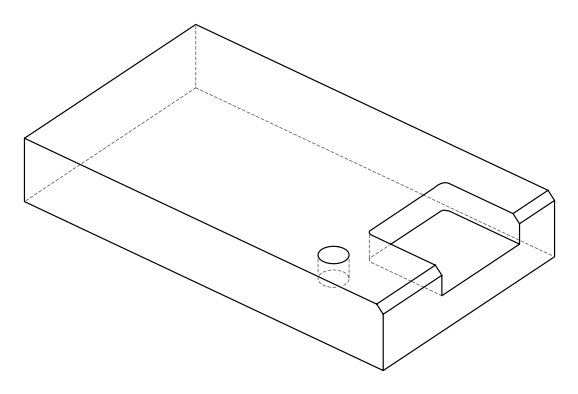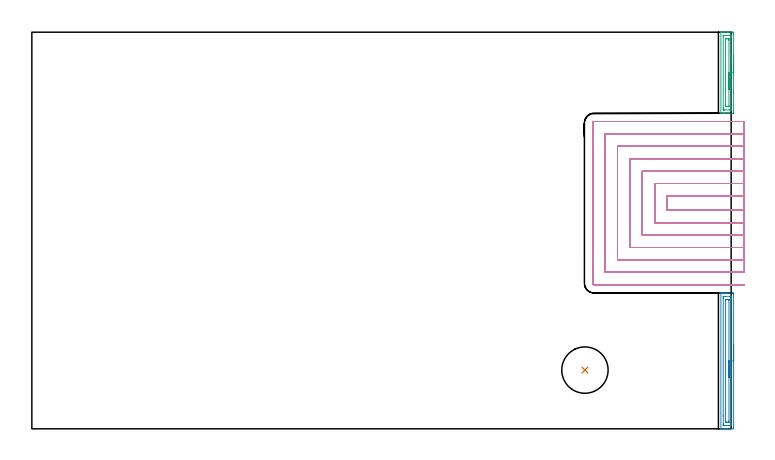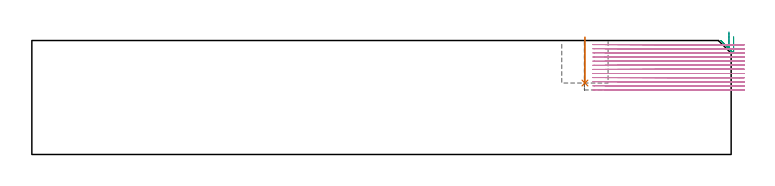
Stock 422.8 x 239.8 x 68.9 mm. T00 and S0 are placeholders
(PLAN: 4 operations, 2 tool changes, 52.5 min)
(1 INDEXABLE_INSERT_DRILL_BLIND_HOLE_FROM_SOLID | STEP1POCKET | UGT0302_007 | 0.11 min | 15810 mm3)
(2 AREA_MILL | FG_CHAMFER_SURFACE | UGT0205_001 | 2.18 min | 2578 mm3)
(3 AREA_MILL_1 | FG_CHAMFER_SURFACE_1 | UGT0205_001 | 1.39 min | 1594 mm3)
(4 MILL_SLOT | SLOT_PARTIAL_RECTANGULAR | NXT0201_013 | Follow Part, ap 2.5, ae 75% | 48.79 min | 287578 mm3)
(TOOL UGT0302_007 | Indexable Insert Drill 28mm | D28 PA180 FL50 Z2)
(TOOL UGT0205_001 | Chamfer Mill 20 x 3 x 45 deg. | D20 FL50 Z2)
(TOOL NXT0201_013 | ENDMILL 10mm | D10 FL30 Z4)
(OP 1 INDEXABLE_INSERT_DRILL_BLIND_HOLE_FROM_SOLID)
G17 G21 G94 G90
T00 M6
G54
G17 G0 G90 X334.4 Y35.5 S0 M3
G43 Z78.9 H0
G94 G81 G98 Z43.2 F250. R70.9
G80
M5
M2
(OP 2 AREA_MILL)
G17 G21 G94 G90
T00 M6
G54
G17 G0 G90 X424.3 Y51.05 S1061 M3
G43 Z78.9 H0
Z71.2
G94 G1 Y51.012 Z70.329 F250.
Y50.898 Z69.464
Y50.709 Z68.612
Y50.447 Z67.78
Y50.113 Z66.974
Y49.71 Z66.2
Y49.242 Z65.464
Y48.71 Z64.772
Y48.121 Z64.129
Y47.478 Z63.54
Y46.786 Z63.009
Y46.05 Z62.54
Y45.276 Z62.137
Y44.47 Z61.803
Y43.638 Z61.541
Y42.787 Z61.352
Y41.922 Z61.238
Y41.05 Z61.2
X424.299 Y0.567 Z61.201
X424.296 Y0.212
X424.292 Y0.01 Z61.205
X423.948 Y0. Z61.549
X420.45 Z65.044
X419.816 Z65.681
X419.576 Z65.921
X418.942 Z66.555
X418.701 Z66.795
X418.22 Z67.279
X416.794 Z68.705
X416.713 Z68.781
X416.696 Y0.001 Z68.796
X416.603 Y0.01 Z68.889
X416.6 Y0.122 Z68.9
Y81.978
X416.603 Y82.09 Z68.889
X416.695 Y82.098 Z68.797
X416.794 Y82.1 Z68.705
X417.434 Z68.065
X418.22 Z67.279
X418.701 Z66.795
X418.942 Z66.555
X419.576 Z65.921
X419.816 Z65.681
X420.447 Z65.047
X423.631 Z61.866
X423.948 Y82.096 Z61.549
X424.292 Y82.09 Z61.205
X424.296 Y81.888 Z61.201
X424.299 Y81.533
X424.3 Y41.05 Z61.2
X422.886 Z62.614
Y3.237
X422.884 Y2.54 Z62.616
X422.881 Y2.347 Z62.619
X422.873 Y2.01 Z62.627
X422.537 Y2.003 Z62.963
X422.199 Y2.001 Z63.301
X421.665 Y2. Z63.835
X418.701 Z66.799
X418.167 Z67.333
X418.058 Y2.003 Z67.442
X418.04 Y2.005 Z67.46
X418.025 Y2.009 Z67.475
X418.021 Y2.029 Z67.479
X418.017 Y2.153 Z67.483
X418.015 Y2.347 Z67.485
X418.014 Y3.046 Z67.486
Y7.773
Y78.864
X418.016 Y79.56 Z67.484
X418.019 Y79.753 Z67.481
X418.027 Y80.09 Z67.473
X418.363 Y80.097 Z67.137
X418.701 Y80.099 Z66.799
X419.235 Y80.1 Z66.265
X422.199 Z63.301
X422.733 Z62.767
X422.842 Y80.097 Z62.658
X422.86 Y80.095 Z62.64
X422.875 Y80.091 Z62.625
X422.879 Y80.071 Z62.621
X422.883 Y79.947 Z62.617
X422.885 Y79.753 Z62.615
X422.886 Y79.054 Z62.614
Y74.304
Y41.05
X421.472 Z64.028
X421.471 Y4.866 Z64.029
X421.469 Y4.126 Z64.031
X421.467 Y4.052 Z64.033
X421.465 Y4.021 Z64.035
X421.442 Y4.007 Z64.058
X421.324 Y4.005 Z64.176
X420.574 Y4. Z64.926
X420.45 Z65.05
X419.699 Y4.001 Z65.801
X419.576 Y4.004 Z65.924
X419.453 Y4.01 Z66.047
X419.435 Y4.018 Z66.065
X419.432 Y4.037 Z66.068
X419.43 Y4.076 Z66.07
X419.429 Y4.126 Z66.071
X419.428 Y4.276 Z66.072
X419.429 Y77.234
X419.43 Y77.974 Z66.07
X419.433 Y78.048 Z66.067
X419.435 Y78.079 Z66.065
X419.458 Y78.093 Z66.042
X419.576 Y78.096 Z65.924
X420.326 Y78.1 Z65.174
X420.45 Z65.05
X421.201 Y78.099 Z64.299
X421.324 Y78.096 Z64.176
X421.447 Y78.09 Z64.053
X421.465 Y78.082 Z64.035
X421.468 Y78.063 Z64.032
X421.47 Y78.024 Z64.03
X421.471 Y77.974 Z64.029
Y77.824
X421.472 Y41.05 Z64.028
Y40.178 Z64.067
Y39.314 Z64.18
Y38.462 Z64.369
Y37.63 Z64.632
Y36.824 Z64.965
Y36.05 Z65.368
Y35.314 Z65.837
Y34.622 Z66.368
X421.471 Y33.979 Z66.957
Y33.39 Z67.601
Y32.859 Z68.293
Y32.39 Z69.029
Y31.987 Z69.802
Y31.653 Z70.608
Y31.391 Z71.44
Y31.202 Z72.292
Y31.088 Z73.157
Y31.05 Z74.029
G0 Z78.9
M5
M2
(OP 3 AREA_MILL_1)
G17 G21 G94 G90
T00 M6
G54
G17 G0 G90 X424.3 Y225.3 S1061 M3
G43 Z78.9 H0
Z71.2
G94 G1 Y225.262 Z70.328 F250.
Y225.148 Z69.463
Y224.959 Z68.612
Y224.697 Z67.78
Y224.363 Z66.974
Y223.96 Z66.2
Y223.491 Z65.464
Y222.96 Z64.772
Y222.371 Z64.129
Y221.728 Z63.54
Y221.036 Z63.008
Y220.3 Z62.54
Y219.526 Z62.137
Y218.72 Z61.803
Y217.888 Z61.541
Y217.036 Z61.352
Y216.172 Z61.238
Y215.3 Z61.2
X424.299 Y191.337 Z61.201
X424.296 Y190.983
X424.292 Y190.81 Z61.205
X423.948 Y190.8 Z61.548
X421.324 Z64.17
X420.633 Z64.865
X420.507 Z64.991
X418.701 Z66.795
X418.336 Z67.163
X417.318 Z68.181
X416.952 Z68.546
X416.747 Z68.751
X416.714 Z68.782
X416.672 Y190.802 Z68.821
X416.603 Y190.81 Z68.889
X416.6 Y190.893 Z68.9
Y239.707
X416.603 Y239.79 Z68.889
X416.672 Y239.798 Z68.821
X416.747 Y239.8 Z68.751
X418.335 Z67.163
X418.701 Z66.795
X418.884 Z66.613
X420.633 Z64.865
X421.324 Z64.17
X423.602 Z61.894
X423.948 Y239.796 Z61.548
X424.291 Y239.79 Z61.205
X424.296 Y239.617 Z61.201
X424.299 Y239.263
X424.3 Y215.3 Z61.2
X422.886 Z62.614
X422.885 Y193.112 Z62.615
X422.884 Y192.937 Z62.616
X422.881 Y192.851 Z62.619
X422.879 Y192.816 Z62.621
X422.812 Y192.81 Z62.688
X422.504 Y192.802 Z62.996
X422.199 Y192.801 Z63.301
X421.631 Y192.8 Z63.869
X419.008 Z66.492
X418.701 Y192.801 Z66.799
X418.13 Y192.804 Z67.37
X418.052 Y192.81 Z67.448
X418.021 Y192.822 Z67.479
X418.018 Y192.918 Z67.482
X418.016 Y193.112 Z67.484
X418.014 Y193.809 Z67.486
Y193.999
X418.015 Y237.488 Z67.485
X418.016 Y237.663 Z67.484
X418.019 Y237.749 Z67.481
X418.021 Y237.784 Z67.479
X418.088 Y237.79 Z67.412
X418.396 Y237.798 Z67.104
X418.701 Y237.799 Z66.799
X419.269 Y237.8 Z66.231
X421.892 Z63.608
X422.199 Y237.799 Z63.301
X422.77 Y237.796 Z62.73
X422.848 Y237.79 Z62.652
X422.879 Y237.778 Z62.621
X422.882 Y237.682 Z62.618
X422.884 Y237.488 Z62.616
X422.886 Y236.791 Z62.614
Y236.601
Y215.3
X421.472 Z64.028
X421.471 Y195.625 Z64.029
X421.466 Y194.887 Z64.034
X421.465 Y194.821 Z64.035
X421.402 Y194.808 Z64.098
X421.324 Y194.805 Z64.176
X420.535 Y194.8 Z64.965
X419.661 Z65.839
X419.576 Y194.802 Z65.924
X419.49 Y194.806 Z66.01
X419.439 Y194.81 Z66.061
X419.435 Y194.839 Z66.065
X419.432 Y194.887 Z66.068
X419.43 Y195.035 Z66.07
X419.428 Y195.774 Z66.072
X419.429 Y234.975 Z66.071
X419.434 Y235.713 Z66.066
X419.435 Y235.779 Z66.065
X419.498 Y235.792 Z66.002
X419.576 Y235.795 Z65.924
X420.365 Y235.8 Z65.135
X421.239 Z64.261
X421.324 Y235.798 Z64.176
X421.41 Y235.794 Z64.09
X421.461 Y235.79 Z64.039
X421.465 Y235.761 Z64.035
X421.468 Y235.713 Z64.032
X421.47 Y235.565 Z64.03
X421.472 Y234.826 Z64.028
Y215.3
Y214.428 Z64.066
Y213.563 Z64.18
Y212.712 Z64.369
Y211.88 Z64.631
Y211.074 Z64.965
Y210.3 Z65.368
Y209.564 Z65.837
Y208.872 Z66.368
Y208.229 Z66.957
Y207.64 Z67.601
Y207.108 Z68.293
Y206.64 Z69.028
Y206.237 Z69.802
Y205.903 Z70.608
Y205.641 Z71.44
Y205.452 Z72.292
Y205.338 Z73.157
Y205.3 Z74.028
G0 Z78.9
M5
M2
(OP 4 MILL_SLOT)
G17 G21 G94 G90
T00 M6
G54
G17 G0 G90 X430.8 Y140.818 S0 M3
G43 Z78.9 H0
Z66.408
G94 G1 X427.8 Y140.801 F250.
X427.547 Y140.8 F500.
X384.1
Y132.1
X427.547
X427.8 Y132.099
X430.8 Y132.082 F250.
Y148.321
X427.8 Y148.301
X427.547 Y148.3 F500.
X376.6
Y124.6
X427.547
X427.8 Y124.599
X430.8 Y124.579 F250.
Y155.826
X427.8 Y155.801
G2 X427.547 Y155.8 R30. F500.
G1 X369.1
Y117.1
X427.547
G2 X427.8 Y117.099 R30.
G1 X430.8 Y117.074 F250.
Y163.335
X427.8 Y163.301
G2 X427.547 Y163.3 R22.5 F500.
G1 X361.6
Y109.6
X427.547
G2 X427.8 Y109.599 R22.5
G1 X430.8 Y109.565 F250.
Y170.853
X427.8 Y170.802
G2 X427.547 Y170.8 R15. F500.
G1 X354.1
Y102.1
X427.547
G2 X427.8 Y102.098 R15.
G1 X430.8 Y102.047 F250.
X430.798 Y178.405
X427.8 Y178.304
G2 X427.547 Y178.3 R7.5 F500.
G1 X346.6
Y94.6
X427.547
G2 X427.8 Y94.596 R7.5
G1 X430.798 Y94.495 F250.
X430.547 Y185.8
X427.547
X340. F500.
G3 X339.1 Y184.9 R0.9
G1 Y88.
G3 X340. Y87.1 R0.9
G1 X427.547
X430.547 F250.
G0 X430.8 Y140.8 Z63.917
G1 X427.8
X384.1 F500.
Y132.1
X427.8
X430.8 F250.
Y148.3
X427.8
X376.6 F500.
Y124.6
X427.8
X430.8 F250.
Y155.8
X427.8
X369.1 F500.
Y117.1
X427.8
X430.8 F250.
Y163.3
X427.8
X361.6 F500.
Y109.6
X427.8
X430.8 F250.
Y170.8
X427.8
X354.1 F500.
Y102.1
X427.8
X430.8 F250.
Y178.3
X427.8
X346.6 F500.
Y94.6
X427.8
X430.8 F250.
Y185.8
X427.8
X340. F500.
G3 X339.1 Y184.9 R0.9
G1 Y88.
G3 X340. Y87.1 R0.9
G1 X427.8
X430.8 F250.
G0 Y140.8 Z61.425
G1 X427.8
X384.1 F500.
Y132.1
X427.8
X430.8 F250.
Y148.3
X427.8
X376.6 F500.
Y124.6
X427.8
X430.8 F250.
Y155.8
X427.8
X369.1 F500.
Y117.1
X427.8
X430.8 F250.
Y163.3
X427.8
X361.6 F500.
Y109.6
X427.8
X430.8 F250.
Y170.8
X427.8
X354.1 F500.
Y102.1
X427.8
X430.8 F250.
Y178.3
X427.8
X346.6 F500.
Y94.6
X427.8
X430.8 F250.
Y185.8
X427.8
X340. F500.
G3 X339.1 Y184.9 R0.9
G1 Y88.
G3 X340. Y87.1 R0.9
G1 X427.8
X430.8 F250.
G0 Y140.8 Z58.933
G1 X427.8
X384.1 F500.
Y132.1
X427.8
X430.8 F250.
Y148.3
X427.8
X376.6 F500.
Y124.6
X427.8
X430.8 F250.
Y155.8
X427.8
X369.1 F500.
Y117.1
X427.8
X430.8 F250.
Y163.3
X427.8
X361.6 F500.
Y109.6
X427.8
X430.8 F250.
Y170.8
X427.8
X354.1 F500.
Y102.1
X427.8
X430.8 F250.
Y178.3
X427.8
X346.6 F500.
Y94.6
X427.8
X430.8 F250.
Y185.8
X427.8
X340. F500.
G3 X339.1 Y184.9 R0.9
G1 Y88.
G3 X340. Y87.1 R0.9
G1 X427.8
X430.8 F250.
G0 Y140.8 Z56.442
G1 X427.8
X384.1 F500.
Y132.1
X427.8
X430.8 F250.
Y148.3
X427.8
X376.6 F500.
Y124.6
X427.8
X430.8 F250.
Y155.8
X427.8
X369.1 F500.
Y117.1
X427.8
X430.8 F250.
Y163.3
X427.8
X361.6 F500.
Y109.6
X427.8
X430.8 F250.
Y170.8
X427.8
X354.1 F500.
Y102.1
X427.8
X430.8 F250.
Y178.3
X427.8
X346.6 F500.
Y94.6
X427.8
X430.8 F250.
Y185.8
X427.8
X340. F500.
G3 X339.1 Y184.9 R0.9
G1 Y88.
G3 X340. Y87.1 R0.9
G1 X427.8
X430.8 F250.
G0 Y140.8 Z53.95
G1 X427.8
X384.1 F500.
Y132.1
X427.8
X430.8 F250.
Y148.3
X427.8
X376.6 F500.
Y124.6
X427.8
X430.8 F250.
Y155.8
X427.8
X369.1 F500.
Y117.1
X427.8
X430.8 F250.
Y163.3
X427.8
X361.6 F500.
Y109.6
X427.8
X430.8 F250.
Y170.8
X427.8
X354.1 F500.
Y102.1
X427.8
X430.8 F250.
Y178.3
X427.8
X346.6 F500.
Y94.6
X427.8
X430.8 F250.
Y185.8
X427.8
X340. F500.
G3 X339.1 Y184.9 R0.9
G1 Y88.
G3 X340. Y87.1 R0.9
G1 X427.8
X430.8 F250.
G0 Y140.8 Z51.458
G1 X427.8
X384.1 F500.
Y132.1
X427.8
X430.8 F250.
Y148.3
X427.8
X376.6 F500.
Y124.6
X427.8
X430.8 F250.
Y155.8
X427.8
X369.1 F500.
Y117.1
X427.8
X430.8 F250.
Y163.3
X427.8
X361.6 F500.
Y109.6
X427.8
X430.8 F250.
Y170.8
X427.8
X354.1 F500.
Y102.1
X427.8
X430.8 F250.
Y178.3
X427.8
X346.6 F500.
Y94.6
X427.8
X430.8 F250.
Y185.8
X427.8
X340. F500.
G3 X339.1 Y184.9 R0.9
G1 Y88.
G3 X340. Y87.1 R0.9
G1 X427.8
X430.8 F250.
G0 Y140.8 Z48.967
G1 X427.8
X384.1 F500.
Y132.1
X427.8
X430.8 F250.
Y148.3
X427.8
X376.6 F500.
Y124.6
X427.8
X430.8 F250.
Y155.8
X427.8
X369.1 F500.
Y117.1
X427.8
X430.8 F250.
Y163.3
X427.8
X361.6 F500.
Y109.6
X427.8
X430.8 F250.
Y170.8
X427.8
X354.1 F500.
Y102.1
X427.8
X430.8 F250.
Y178.3
X427.8
X346.6 F500.
Y94.6
X427.8
X430.8 F250.
Y185.8
X427.8
X340. F500.
G3 X339.1 Y184.9 R0.9
G1 Y88.
G3 X340. Y87.1 R0.9
G1 X427.8
X430.8 F250.
G0 Y140.8 Z46.475
G1 X427.8
X384.1 F500.
Y132.1
X427.8
X430.8 F250.
Y148.3
X427.8
X376.6 F500.
Y124.6
X427.8
X430.8 F250.
Y155.8
X427.8
X369.1 F500.
Y117.1
X427.8
X430.8 F250.
Y163.3
X427.8
X361.6 F500.
Y109.6
X427.8
X430.8 F250.
Y170.8
X427.8
X354.1 F500.
Y102.1
X427.8
X430.8 F250.
Y178.3
X427.8
X346.6 F500.
Y94.6
X427.8
X430.8 F250.
Y185.8
X427.8
X340. F500.
G3 X339.1 Y184.9 R0.9
G1 Y88.
G3 X340. Y87.1 R0.9
G1 X427.8
X430.8 F250.
G0 Y140.8 Z43.983
G1 X427.8
X384.1 F500.
Y132.1
X427.8
X430.8 F250.
Y148.3
X427.8
X376.6 F500.
Y124.6
X427.8
X430.8 F250.
Y155.8
X427.8
X369.1 F500.
Y117.1
X427.8
X430.8 F250.
Y163.3
X427.8
X361.6 F500.
Y109.6
X427.8
X430.8 F250.
Y170.8
X427.8
X354.1 F500.
Y102.1
X427.8
X430.8 F250.
Y178.3
X427.8
X346.6 F500.
Y94.6
X427.8
X430.8 F250.
Y185.8
X427.8
X340. F500.
G3 X339.1 Y184.9 R0.9
G1 Y88.
G3 X340. Y87.1 R0.9
G1 X427.8
X430.8 F250.
G0 Y140.8 Z41.492
G1 X427.8
X384.1 F500.
Y132.1
X427.8
X430.8 F250.
Y148.3
X427.8
X376.6 F500.
Y124.6
X427.8
X430.8 F250.
Y155.8
X427.8
X369.1 F500.
Y117.1
X427.8
X430.8 F250.
Y163.3
X427.8
X361.6 F500.
Y109.6
X427.8
X430.8 F250.
Y170.8
X427.8
X354.1 F500.
Y102.1
X427.8
X430.8 F250.
Y178.3
X427.8
X346.6 F500.
Y94.6
X427.8
X430.8 F250.
Y185.8
X427.8
X340. F500.
G3 X339.1 Y184.9 R0.9
G1 Y88.
G3 X340. Y87.1 R0.9
G1 X427.8
X430.8 F250.
G0 Y140.8 Z39.
G1 X427.8
X384.1 F500.
Y132.1
X427.8
X430.8 F250.
Y148.3
X427.8
X376.6 F500.
Y124.6
X427.8
X430.8 F250.
Y155.8
X427.8
X369.1 F500.
Y117.1
X427.8
X430.8 F250.
Y163.3
X427.8
X361.6 F500.
Y109.6
X427.8
X430.8 F250.
Y170.8
X427.8
X354.1 F500.
Y102.1
X427.8
X430.8 F250.
Y178.3
X427.8
X346.6 F500.
Y94.6
X427.8
X430.8 F250.
Y185.8
X427.8
X340. F500.
G3 X339.1 Y184.9 R0.9
G1 Y88.
G3 X340. Y87.1 R0.9
G1 X427.8
X430.8 F250.
G0 Z78.9
M5
M2
